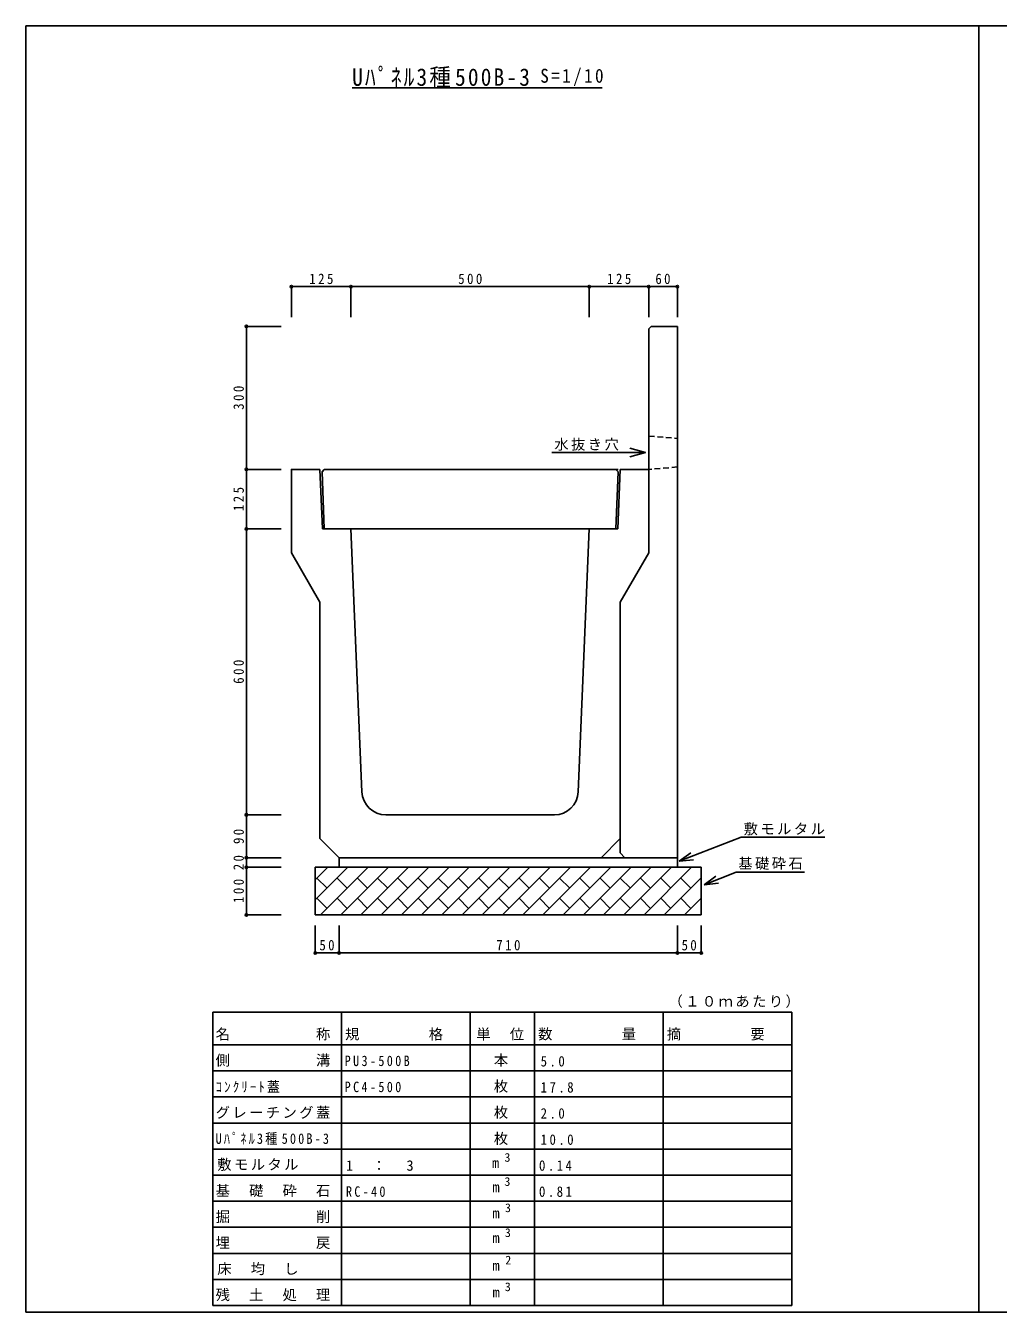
# Model space of a CAD drawing. Units: millimetres at full size, sheet at 1:10. Extents: x -3772 to 4228, y -1145 to 1555.
# Drawn here: x -3772 to -1731, y -1145 to 1555 of the extents above; entities that cross this region are included whole.
import ezdxf
from ezdxf.enums import TextEntityAlignment as Align

# ---------------------------------------------------------------- set-up
doc = ezdxf.new("R2010")
doc.units = ezdxf.units.MM
doc.header["$LTSCALE"] = 10
doc.header["$PDMODE"] = 32
doc.header["$PDSIZE"] = 5
doc.linetypes.add('DASHED1', pattern=[1.8, 1.2, -0.6])
doc.layers.add('0-0_通り芯', color=3, linetype='Continuous')
doc.layers.add('0-3_建具', color=7, linetype='Continuous')
doc.styles.add('ＭＳ ゴシック', font='')
doc.styles.get('ＭＳ ゴシック').set_extended_font_data('MS Gothic')

msp = doc.modelspace()

# ---------------------------------------------------------------- linework, layer by layer
at = {"layer": '0-0_通り芯', "color": 2}
for p, q in [((-3771.9, 1555.3), (4228.1, 1555.3)), ((-3771.9, 1555.3), (-3771.9, -1144.7)), ((-1771.9, 1555.3), (-1771.9, -1144.7))]:
    msp.add_line(p, q, dxfattribs=at)
at = {"layer": '0-0_通り芯'}
for p, q in [((-2459.4, 924.26), (-2464.4, 919.26)), ((-2464.4, 919.26), (-2464.4, 449.26)), ((-2459.4, 924.26), (-2404.4, 924.26)), ((-2404.4, 924.26), (-2404.4, -210.74)), ((-3154.4, 624.26), (-3149.4, 499.26)), ((-3145.4, 624.26), (-3150.2, 619.26)), ((-3145.4, 624.26), (-2528.4, 624.26)), ((-2533.4, 624.26), (-2528.6, 619.26)), ((-2524.4, 624.26), (-2529.4, 499.26)), ((-3145.4, 499.26), (-3150.2, 619.26)), ((-2533.4, 499.26), (-2528.6, 619.26)), ((-3149.4, 499.26), (-2839.4, 499.26)), ((-2529.4, 499.26), (-2839.4, 499.26)), ((-3214.4, 449.26), (-3154.4, 345.33)), ((-2524.4, 345.26), (-2464.4, 449.26)), ((-3154.4, 345.33), (-3154.4, -150.74)), ((-2524.4, 345.33), (-2524.4, -150.74)), ((-2524.4, -180.74), (-2524.4, 345.26)), ((-2662.44, -100.74), (-3016.36, -100.74)), ((-3114.4, -190.74), (-3154.4, -150.74)), ((-2564.4, -190.74), (-2524.4, -150.74)), ((-2524.4, -180.74), (-2514.4, -190.74)), ((-3164.4, -210.74), (-3164.4, -310.74)), ((-3164.4, -210.74), (-2354.4, -210.74)), ((-3164.4, -279.41), (-3095.74, -210.74)), ((-3164.4, -236.98), (-3138.16, -210.74)), ((-3153.31, -310.74), (-3053.31, -210.74)), ((-3139.55, -212.13), (-3140.94, -210.74)), ((-3114.4, -190.74), (-2564.4, -190.74)), ((-3114.4, -190.74), (-3114.4, -210.74)), ((-3110.88, -310.74), (-3010.88, -210.74)), ((-3097.13, -212.13), (-3098.52, -210.74)), ((-3068.46, -310.74), (-2968.46, -210.74)), ((-3054.7, -212.13), (-3056.09, -210.74)), ((-3026.03, -310.74), (-2926.03, -210.74)), ((-3012.27, -212.13), (-3013.67, -210.74)), ((-2983.61, -310.74), (-2883.61, -210.74)), ((-2969.85, -212.13), (-2971.24, -210.74)), ((-2941.18, -310.74), (-2841.18, -210.74)), ((-2927.42, -212.13), (-2928.81, -210.74)), ((-2898.75, -310.74), (-2798.75, -210.74)), ((-2885, -212.13), (-2886.39, -210.74)), ((-2856.33, -310.74), (-2756.33, -210.74)), ((-2842.57, -212.13), (-2843.96, -210.74)), ((-2813.9, -310.74), (-2713.9, -210.74)), ((-2800.14, -212.13), (-2801.53, -210.74)), ((-2771.47, -310.74), (-2671.47, -210.74)), ((-2757.72, -212.13), (-2759.11, -210.74)), ((-2729.05, -310.74), (-2629.05, -210.74)), ((-2715.29, -212.13), (-2716.68, -210.74)), ((-2686.62, -310.74), (-2586.62, -210.74)), ((-2672.86, -212.13), (-2674.25, -210.74)), ((-2644.19, -310.74), (-2544.19, -210.74)), ((-2630.44, -212.13), (-2631.83, -210.74)), ((-2601.77, -310.74), (-2501.77, -210.74)), ((-2588.01, -212.13), (-2589.4, -210.74)), ((-2564.4, -190.74), (-2514.4, -190.74)), ((-2559.34, -310.74), (-2459.34, -210.74)), ((-2545.58, -212.13), (-2546.97, -210.74)), ((-2516.91, -310.74), (-2416.91, -210.74)), ((-2514.4, -190.74), (-2404.4, -190.74)), ((-2503.16, -212.13), (-2504.55, -210.74)), ((-2474.49, -310.74), (-2374.49, -210.74)), ((-2460.73, -212.13), (-2462.12, -210.74)), ((-2418.31, -212.13), (-2419.7, -210.74)), ((-2375.88, -212.13), (-2377.27, -210.74)), ((-2354.4, -210.74), (-2354.4, -310.74)), ((-3139.55, -254.56), (-3160.77, -233.35)), ((-3097.13, -254.56), (-3118.34, -233.35)), ((-3054.7, -254.56), (-3075.91, -233.35)), ((-3012.27, -254.56), (-3033.49, -233.35)), ((-2969.85, -254.56), (-2991.06, -233.35)), ((-2927.42, -254.56), (-2948.64, -233.35)), ((-2885, -254.56), (-2906.21, -233.35)), ((-2842.57, -254.56), (-2863.78, -233.35)), ((-2800.14, -254.56), (-2821.36, -233.35)), ((-2757.72, -254.56), (-2778.93, -233.35)), ((-2715.29, -254.56), (-2736.5, -233.35)), ((-2672.86, -254.56), (-2694.08, -233.35)), ((-2630.44, -254.56), (-2651.65, -233.35)), ((-2588.01, -254.56), (-2609.22, -233.35)), ((-2545.58, -254.56), (-2566.8, -233.35)), ((-2503.16, -254.56), (-2524.37, -233.35)), ((-2460.73, -254.56), (-2481.94, -233.35)), ((-2418.31, -254.56), (-2439.52, -233.35)), ((-2432.06, -310.74), (-2354.4, -233.08)), ((-2375.88, -254.56), (-2397.09, -233.35)), ((-2354.4, -233.61), (-2354.67, -233.35)), ((-3139.55, -296.98), (-3160.77, -275.77)), ((-3097.13, -296.98), (-3118.34, -275.77)), ((-3054.7, -296.98), (-3075.91, -275.77)), ((-3012.27, -296.98), (-3033.49, -275.77)), ((-2969.85, -296.98), (-2991.06, -275.77)), ((-2927.42, -296.98), (-2948.64, -275.77)), ((-2885, -296.98), (-2906.21, -275.77)), ((-2842.57, -296.98), (-2863.78, -275.77)), ((-2800.14, -296.98), (-2821.36, -275.77)), ((-2757.72, -296.98), (-2778.93, -275.77)), ((-2715.29, -296.98), (-2736.5, -275.77)), ((-2672.86, -296.98), (-2694.08, -275.77)), ((-2630.44, -296.98), (-2651.65, -275.77)), ((-2588.01, -296.98), (-2609.22, -275.77)), ((-2545.58, -296.98), (-2566.8, -275.77)), ((-2503.16, -296.98), (-2524.37, -275.77)), ((-2460.73, -296.98), (-2481.94, -275.77)), ((-2418.31, -296.98), (-2439.52, -275.77)), ((-2375.88, -296.98), (-2397.09, -275.77)), ((-2389.64, -310.74), (-2354.4, -275.51)), ((-2354.4, -276.04), (-2354.67, -275.77)), ((-3164.4, -310.74), (-2354.4, -310.74))]:
    msp.add_line(p, q, dxfattribs=at)
at = {"layer": '0-0_通り芯', "linetype": 'DASHED1'}
for p, q in [((-2464.4, 694.26), (-2404.4, 689.26)), ((-2404.4, 629.26), (-2464.4, 624.26))]:
    msp.add_line(p, q, dxfattribs=at)
at = {"layer": '0-0_通り芯'}
for points in [[(-3154.4, 624.26), (-3214.4, 624.26), (-3214.4, 449.26)], [(-2464.4, 624.26), (-2464.4, 449.26), (-2524.4, 345.33)], [(-2524.4, 624.26), (-2464.4, 624.26), (-2464.4, 449.26)], [(-3066.32, -52.74), (-3089.4, 499.26), (-3092.37, 499.26)], [(-2612.48, -52.74), (-2589.4, 499.26), (-2586.43, 499.26)]]:
    msp.add_lwpolyline(points, dxfattribs=at)
at = {"layer": '0-0_通り芯', "color": 2}
msp.add_lwpolyline([(-3771.9, -1144.7), (-1771.9, -1144.7), (228.1, -1144.7), (4228.1, -1144.7)], dxfattribs=at)
at = {"layer": '0-0_通り芯'}
for centre, start, end in [((-3016.36, -50.74), 182.2906, 270), ((-2662.44, -50.74), 270, 357.70938)]:
    msp.add_arc(centre, 50, start, end, dxfattribs=at)
at = {"layer": '0-3_建具'}
for p, q in [((-3086.9, 1425.3), (-2561.98, 1425.3)), ((-3214.4, 1007.88), (-3089.4, 1007.88)), ((-3214.4, 1007.88), (-3214.4, 943.58)), ((-3089.4, 1007.88), (-3089.4, 943.58)), ((-3089.4, 1007.88), (-2589.4, 1007.88)), ((-2589.4, 1007.88), (-2589.4, 943.58)), ((-2589.4, 1007.88), (-2464.4, 1007.88)), ((-2464.4, 1007.88), (-2464.4, 943.58)), ((-2464.4, 1007.88), (-2404.4, 1007.88)), ((-2404.4, 1007.88), (-2404.4, 943.58)), ((-3308.89, 624.26), (-3308.89, 924.26)), ((-3308.89, 924.26), (-3235.82, 924.26)), ((-2471.53, 659.75), (-2504.45, 650.56)), ((-3308.89, 499.26), (-3308.89, 624.26)), ((-3308.89, 624.26), (-3235.82, 624.26)), ((-3308.89, -100.74), (-3308.89, 499.26)), ((-3308.89, 499.26), (-3235.82, 499.26)), ((-3308.89, -190.74), (-3308.89, -100.74)), ((-3308.89, -100.74), (-3235.82, -100.74)), ((-2400.43, -198.28), (-2270.53, -147.37)), ((-2270.53, -147.37), (-2095.34, -147.37)), ((-2400.43, -198.28), (-2376.28, -180.48)), ((-3308.89, -210.74), (-3308.89, -190.74)), ((-3308.89, -190.74), (-3235.82, -190.74)), ((-3308.89, -310.74), (-3308.89, -210.74)), ((-3308.89, -210.74), (-3235.82, -210.74)), ((-2400.43, -198.28), (-2370.62, -194.94)), ((-2348.1, -247.32), (-2280.79, -221.02)), ((-2348.1, -247.32), (-2323.93, -229.54)), ((-2280.79, -221.02), (-2137.76, -221.02)), ((-2348.1, -247.32), (-2318.28, -244)), ((-3308.89, -310.74), (-3235.82, -310.74)), ((-3164.4, -390.5), (-3164.4, -333.19)), ((-3114.4, -390.5), (-3114.4, -333.19)), ((-2404.4, -390.5), (-2404.4, -333.19)), ((-2354.4, -390.5), (-2354.4, -333.19)), ((-3164.4, -390.5), (-3114.4, -390.5)), ((-3114.4, -390.5), (-2404.4, -390.5)), ((-2404.4, -390.5), (-2354.4, -390.5)), ((-3379.4, -514.98), (-2164.4, -514.98)), ((-3379.4, -514.98), (-3379.4, -1130.58)), ((-3109.4, -514.98), (-3109.4, -1130.58)), ((-2839.4, -514.98), (-2839.4, -1130.58)), ((-2704.4, -514.98), (-2704.4, -1130.58)), ((-2434.4, -514.98), (-2434.4, -1130.58)), ((-2164.4, -514.98), (-2164.4, -1130.58)), ((-3379.4, -583.38), (-2164.4, -583.38)), ((-3379.4, -638.1), (-2164.4, -638.1)), ((-3379.4, -692.82), (-2164.4, -692.82)), ((-3379.4, -747.54), (-2164.4, -747.54)), ((-3379.4, -802.54), (-2164.4, -802.54)), ((-3379.4, -856.98), (-2164.4, -856.98)), ((-3379.4, -911.7), (-2164.4, -911.7)), ((-3379.4, -966.42), (-2164.4, -966.42)), ((-3379.4, -1021.14), (-2164.4, -1021.14)), ((-3379.4, -1075.86), (-2164.4, -1075.86)), ((-3379.4, -1130.58), (-2164.4, -1130.58)), ((-3293.9, -1130.58), (-2384.9, -1130.58))]:
    msp.add_line(p, q, dxfattribs=at)
msp.add_lwpolyline([(-2667.84, 659.75), (-2471.53, 659.75), (-2504.45, 668.93)], dxfattribs=at)
for p in [(-3214.4, 1007.88), (-3089.4, 1007.88), (-2589.4, 1007.88), (-2464.4, 1007.88), (-2404.4, 1007.88), (-3308.89, 924.26), (-3308.89, 624.26), (-3308.89, 499.26), (-3308.89, -100.74), (-3308.89, -190.74), (-3308.89, -210.74), (-3308.89, -310.74), (-3164.4, -390.5), (-3114.4, -390.5), (-2404.4, -390.5), (-2354.4, -390.5)]:
    msp.add_point(p, dxfattribs=at)

# ---------------------------------------------------------------- texts
at = {"layer": '0-3_建具', "style": 'ＭＳ ゴシック'}
for p in [(-2793.48, -848.72), (-2792.58, -899.34), (-2792.58, -954.06), (-2792.58, -1006.04), (-2792.49, -1064.18), (-2792.31, -1120.27)]:
    msp.add_text('m', height=21.99, dxfattribs=at).set_placement(p, align=Align.BOTTOM_LEFT)
at = {"layer": '0-3_建具', "color": 4, "style": 'ＭＳ ゴシック'}
for s, p in [('3', (-2767.38, -834.36)), ('3', (-2767.38, -884.98)), ('3', (-2766.21, -940.04)), ('3', (-2766.48, -992.3)), ('2', (-2765.58, -1049.82)), ('3', (-2766.48, -1105.91))]:
    msp.add_text(s, height=18.33, dxfattribs=at).set_placement(p, align=Align.BOTTOM_LEFT)
at = {"layer": '0-3_建具', "color": 3, "insert": (-3086.9, 1425.3), "char_height": 36.66, "attachment_point": 7, "style": 'ＭＳ ゴシック'}
msp.add_mtext('\\T1.2;\\W0.9;Uﾊﾟﾈﾙ3種500B-3', dxfattribs=at)
at = {"layer": '0-3_建具', "attachment_point": 7, "style": 'ＭＳ ゴシック'}
for s, insert, char_height in [('\\T1.28;\\W0.9;S=1/10', (-2692.21, 1428.5), 29.33), ('\\T1.38;\\W0.9;125', (-3176.9, 1012.88), 21.99), ('\\T1.38;\\W0.9;500', (-2864.4, 1012.88), 21.99), ('\\T1.38;\\W0.9;125', (-2551.9, 1012.88), 21.99), ('\\T1.36;\\W0.9;60', (-2450.65, 1012.88), 21.99), ('\\T1.17;水抜き穴', (-2662.62, 663.31), 21.99), ('\\T1.17;敷モルタル', (-2265.3, -143.8), 21.99), ('\\T1.17;基礎砕石', (-2276.62, -216.06), 21.99), ('\\T1.36;\\W0.9;50', (-3155.65, -385.5), 21.99), ('\\T1.38;\\W0.9;710', (-2784.4, -385.5), 21.99), ('\\T1.36;\\W0.9;50', (-2395.65, -385.5), 21.99), ('\\T1.17;（１０ｍあたり）', (-2423.15, -506.04), 21.99), ('\\T1.17;名\u3000\u3000\u3000\u3000\u3000称', (-3373.4, -574.44), 21.99), ('\\T1.17;規\u3000\u3000\u3000\u3000格', (-3101.65, -574.44), 21.99), ('\\T1.17;単\u3000位', (-2826.4, -574.44), 21.99), ('\\T1.17;数\u3000\u3000\u3000\u3000量', (-2696.65, -574.44), 21.99), ('\\T1.17;摘\u3000\u3000\u3000\u3000要', (-2426.65, -574.44), 21.99), ('\\T1.17;側\u3000\u3000\u3000\u3000\u3000溝', (-3373.4, -629.16), 21.99), ('\\T1.39;\\W0.85;PU3-500B', (-3102.65, -628.37), 21.99), ('\\T1.17;\u3000本', (-2824.65, -629.16), 21.99), ('\\T1.38;\\W0.9;5.0', (-2691.4, -629.16), 21.99), ('\\T1.33;\\W0.9;ｺﾝｸﾘｰﾄ蓋', (-3373.4, -683.88), 21.99), ('\\T1.39;\\W0.85;PC4-500', (-3102.65, -683.09), 21.99), ('\\T1.17;\u3000枚', (-2824.65, -683.88), 21.99), ('\\T1.38;\\W0.9;17.8', (-2691.4, -683.88), 21.99), ('\\T1.17;グレーチング蓋', (-3373.4, -738.6), 21.99), ('\\T1.17;\u3000枚', (-2824.65, -738.6), 21.99), ('\\T1.38;\\W0.9;2.0', (-2691.4, -738.6), 21.99), ('\\T1.36;\\W0.85;Uﾊﾟﾈﾙ3種500B-3', (-3373.4, -793.6), 21.99), ('\\T1.17;\u3000枚', (-2824.65, -793.6), 21.99), ('\\T1.38;\\W0.9;10.0', (-2691.4, -793.6), 21.99), ('\\T1.17;敷モルタル', (-3369.9, -848.04), 21.99), ('\\T1.21;1\u3000：\u30003', (-3099.9, -848.04), 21.99), ('\\T1.38;\\W0.9;0.14', (-2694.9, -848.04), 21.99), ('\\T1.17;基\u3000礎\u3000砕\u3000石', (-3373.4, -902.76), 21.99), ('\\T1.38;\\W0.85;RC-40', (-3099.9, -902.76), 21.99), ('\\T1.38;\\W0.9;0.81', (-2694.9, -902.76), 21.99), ('\\T1.17;掘\u3000\u3000\u3000\u3000\u3000削', (-3373.4, -957.48), 21.99), ('\\T1.17;埋\u3000\u3000\u3000\u3000\u3000戻', (-3373.4, -1012.2), 21.99), ('\\T1.17;床\u3000均\u3000し', (-3369.9, -1066.92), 21.99), ('\\T1.17;残\u3000土\u3000処\u3000理', (-3373.4, -1121.64), 21.99)]:
    msp.add_mtext(s, dxfattribs=dict(at, insert=insert, char_height=char_height))
at = {"layer": '0-3_建具', "char_height": 21.99, "attachment_point": 7, "rotation": 90, "style": 'ＭＳ ゴシック'}
for s, insert in [('\\T1.38;\\W0.9;300', (-3313.89, 749.26)), ('\\T1.38;\\W0.9;125', (-3313.89, 536.76)), ('\\T1.38;\\W0.9;600', (-3313.89, 174.26)), ('\\T1.36;\\W0.9;90', (-3313.89, -161.99)), ('\\T1.36;\\W0.9;20', (-3313.89, -216.99)), ('\\T1.38;\\W0.9;100', (-3313.89, -285.74))]:
    msp.add_mtext(s, dxfattribs=dict(at, insert=insert))

doc.saveas('drawing.dxf')
